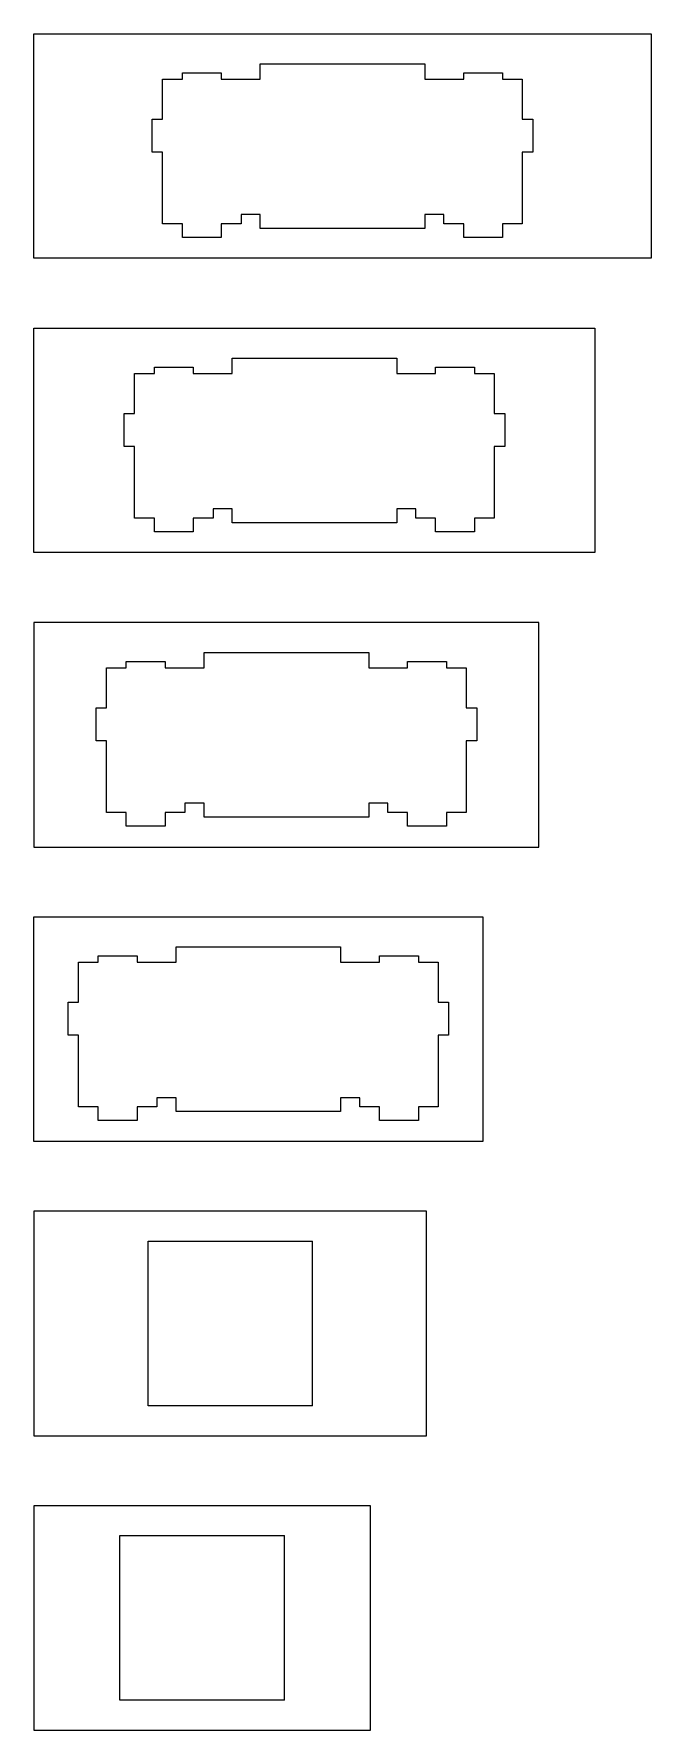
# Model space of a CAD drawing. Header units: millimetres. Extents: x -742 to 1487, y -1115 to 638.
# Drawn here: x 57.7 to 110, y -593.5 to -449.5 of the extents above; entities that cross this region are included whole.
import ezdxf

# ---------------------------------------------------------------- set-up
doc = ezdxf.new("R2010")
doc.units = ezdxf.units.MM
doc.layers.add('Layer 1', color=7, linetype='CONTINUOUS')

msp = doc.modelspace()

# ---------------------------------------------------------------- linework, layer by layer
at = {"layer": 'Layer 1', "color": 250, "lineweight": 9}
for points in [[(57.66, -449.455), (57.66, -449.455), (57.66, -468.505), (57.66, -468.505), (57.66, -468.505), (57.66, -468.505), (110.047, -468.505), (110.047, -468.505), (110.047, -468.505), (110.047, -468.505), (110.047, -449.455), (110.047, -449.455), (110.047, -449.455), (110.047, -449.455), (57.66, -449.455), (57.66, -449.455)], [(57.66, -474.445), (57.66, -474.445), (57.66, -493.495), (57.66, -493.495), (57.66, -493.495), (57.66, -493.495), (105.285, -493.495), (105.285, -493.495), (105.285, -493.495), (105.285, -493.495), (105.285, -474.445), (105.285, -474.445), (105.285, -474.445), (105.285, -474.445), (57.66, -474.445), (57.66, -474.445)], [(57.66, -518.485), (57.66, -518.485), (57.66, -499.435), (57.66, -499.435), (57.66, -499.435), (57.66, -499.435), (100.522, -499.435), (100.522, -499.435), (100.522, -499.435), (100.522, -499.435), (100.522, -518.485), (100.522, -518.485), (100.522, -518.485), (100.522, -518.485), (57.66, -518.485), (57.66, -518.485)], [(57.66, -524.426), (57.66, -524.426), (57.66, -543.476), (57.66, -543.476), (57.66, -543.476), (57.66, -543.476), (95.76, -543.476), (95.76, -543.476), (95.76, -543.476), (95.76, -543.476), (95.76, -524.426), (95.76, -524.426), (95.76, -524.426), (95.76, -524.426), (57.66, -524.426), (57.66, -524.426)], [(57.66, -568.466), (57.66, -568.466), (57.66, -549.416), (57.66, -549.416), (57.66, -549.416), (57.66, -549.416), (90.997, -549.416), (90.997, -549.416), (90.997, -549.416), (90.997, -549.416), (90.997, -568.466), (90.997, -568.466), (90.997, -568.466), (90.997, -568.466), (57.66, -568.466), (57.66, -568.466)], [(57.66, -593.457), (57.66, -593.457), (57.66, -574.407), (57.66, -574.407), (57.66, -574.407), (57.66, -574.407), (86.235, -574.407), (86.235, -574.407), (86.235, -574.407), (86.235, -574.407), (86.235, -593.457), (86.235, -593.457), (86.235, -593.457), (86.235, -593.457), (57.66, -593.457), (57.66, -593.457)]]:
    msp.add_open_spline(points, degree=3, knots=[0, 0, 0, 0, 0.2, 0.2, 0.2, 0.2, 0.4, 0.4, 0.4, 0.4, 0.6, 0.6, 0.6, 0.6, 1, 1, 1, 1], dxfattribs=at)
for points in [[(76.869, -451.995), (76.869, -451.995), (90.839, -451.995), (90.839, -451.995)], [(76.869, -453.29), (76.869, -453.29), (76.869, -451.995), (76.869, -451.995)], [(90.839, -451.995), (90.839, -451.995), (90.839, -453.29), (90.839, -453.29)], [(68.588, -456.694), (68.588, -456.694), (68.588, -453.29), (68.588, -453.29)], [(68.588, -453.29), (68.588, -453.29), (70.265, -453.29), (70.265, -453.29)], [(70.265, -453.29), (70.265, -453.29), (70.265, -452.757), (70.265, -452.757)], [(70.265, -452.757), (70.265, -452.757), (73.567, -452.757), (73.567, -452.757)], [(73.567, -452.757), (73.567, -452.757), (73.567, -453.29), (73.567, -453.29)], [(73.567, -453.29), (73.567, -453.29), (76.869, -453.29), (76.869, -453.29)], [(90.839, -453.29), (90.839, -453.29), (94.141, -453.29), (94.141, -453.29)], [(94.141, -453.29), (94.141, -453.29), (94.141, -452.757), (94.141, -452.757)], [(94.141, -452.757), (94.141, -452.757), (97.443, -452.757), (97.443, -452.757)], [(97.443, -452.757), (97.443, -452.757), (97.443, -453.29), (97.443, -453.29)], [(97.443, -453.29), (97.443, -453.29), (99.119, -453.29), (99.119, -453.29)], [(99.119, -453.29), (99.119, -453.29), (99.119, -456.694), (99.119, -456.694)], [(67.699, -459.488), (67.699, -459.488), (67.699, -456.694), (67.699, -456.694)], [(67.699, -456.694), (67.699, -456.694), (68.588, -456.694), (68.588, -456.694)], [(99.119, -456.694), (99.119, -456.694), (100.008, -456.694), (100.008, -456.694)], [(100.008, -456.694), (100.008, -456.694), (100.008, -459.488), (100.008, -459.488)], [(68.588, -459.488), (68.588, -459.488), (67.699, -459.488), (67.699, -459.488)], [(68.588, -465.584), (68.588, -465.584), (68.588, -459.488), (68.588, -459.488)], [(100.008, -459.488), (100.008, -459.488), (99.119, -459.488), (99.119, -459.488)], [(99.119, -459.488), (99.119, -459.488), (99.119, -465.584), (99.119, -465.584)], [(76.869, -464.796), (76.869, -464.796), (75.243, -464.796), (75.243, -464.796)], [(75.243, -464.796), (75.243, -464.796), (75.243, -465.584), (75.243, -465.584)], [(76.869, -465.965), (76.869, -465.965), (76.869, -464.796), (76.869, -464.796)], [(92.464, -464.796), (92.464, -464.796), (90.839, -464.796), (90.839, -464.796)], [(90.839, -464.796), (90.839, -464.796), (90.839, -465.965), (90.839, -465.965)], [(92.464, -465.584), (92.464, -465.584), (92.464, -464.796), (92.464, -464.796)], [(70.265, -465.584), (70.265, -465.584), (68.588, -465.584), (68.588, -465.584)], [(70.265, -466.727), (70.265, -466.727), (70.265, -465.584), (70.265, -465.584)], [(75.243, -465.584), (75.243, -465.584), (73.567, -465.584), (73.567, -465.584)], [(73.567, -465.584), (73.567, -465.584), (73.567, -466.727), (73.567, -466.727)], [(90.839, -465.965), (90.839, -465.965), (76.869, -465.965), (76.869, -465.965)], [(94.141, -465.584), (94.141, -465.584), (92.464, -465.584), (92.464, -465.584)], [(94.141, -466.727), (94.141, -466.727), (94.141, -465.584), (94.141, -465.584)], [(99.119, -465.584), (99.119, -465.584), (97.443, -465.584), (97.443, -465.584)], [(97.443, -465.584), (97.443, -465.584), (97.443, -466.727), (97.443, -466.727)], [(73.567, -466.727), (73.567, -466.727), (70.265, -466.727), (70.265, -466.727)], [(97.443, -466.727), (97.443, -466.727), (94.141, -466.727), (94.141, -466.727)], [(67.883, -478.28), (67.883, -478.28), (67.883, -477.747), (67.883, -477.747)], [(67.883, -477.747), (67.883, -477.747), (71.185, -477.747), (71.185, -477.747)], [(71.185, -477.747), (71.185, -477.747), (71.185, -478.28), (71.185, -478.28)], [(74.487, -476.985), (74.487, -476.985), (88.457, -476.985), (88.457, -476.985)], [(74.487, -478.28), (74.487, -478.28), (74.487, -476.985), (74.487, -476.985)], [(88.457, -476.985), (88.457, -476.985), (88.457, -478.28), (88.457, -478.28)], [(91.759, -478.28), (91.759, -478.28), (91.759, -477.747), (91.759, -477.747)], [(91.759, -477.747), (91.759, -477.747), (95.061, -477.747), (95.061, -477.747)], [(95.061, -477.747), (95.061, -477.747), (95.061, -478.28), (95.061, -478.28)], [(66.207, -481.684), (66.207, -481.684), (66.207, -478.28), (66.207, -478.28)], [(66.207, -478.28), (66.207, -478.28), (67.883, -478.28), (67.883, -478.28)], [(71.185, -478.28), (71.185, -478.28), (74.487, -478.28), (74.487, -478.28)], [(88.457, -478.28), (88.457, -478.28), (91.759, -478.28), (91.759, -478.28)], [(95.061, -478.28), (95.061, -478.28), (96.738, -478.28), (96.738, -478.28)], [(96.738, -478.28), (96.738, -478.28), (96.738, -481.684), (96.738, -481.684)], [(65.318, -484.478), (65.318, -484.478), (65.318, -481.684), (65.318, -481.684)], [(65.318, -481.684), (65.318, -481.684), (66.207, -481.684), (66.207, -481.684)], [(96.738, -481.684), (96.738, -481.684), (97.627, -481.684), (97.627, -481.684)], [(97.627, -481.684), (97.627, -481.684), (97.627, -484.478), (97.627, -484.478)], [(66.207, -484.478), (66.207, -484.478), (65.318, -484.478), (65.318, -484.478)], [(66.207, -490.574), (66.207, -490.574), (66.207, -484.478), (66.207, -484.478)], [(97.627, -484.478), (97.627, -484.478), (96.738, -484.478), (96.738, -484.478)], [(96.738, -484.478), (96.738, -484.478), (96.738, -490.574), (96.738, -490.574)], [(67.883, -490.574), (67.883, -490.574), (66.207, -490.574), (66.207, -490.574)], [(67.883, -491.717), (67.883, -491.717), (67.883, -490.574), (67.883, -490.574)], [(72.862, -490.574), (72.862, -490.574), (71.185, -490.574), (71.185, -490.574)], [(71.185, -490.574), (71.185, -490.574), (71.185, -491.717), (71.185, -491.717)], [(74.487, -489.787), (74.487, -489.787), (72.862, -489.787), (72.862, -489.787)], [(72.862, -489.787), (72.862, -489.787), (72.862, -490.574), (72.862, -490.574)], [(74.487, -490.955), (74.487, -490.955), (74.487, -489.787), (74.487, -489.787)], [(88.457, -490.955), (88.457, -490.955), (74.487, -490.955), (74.487, -490.955)], [(90.083, -489.787), (90.083, -489.787), (88.457, -489.787), (88.457, -489.787)], [(88.457, -489.787), (88.457, -489.787), (88.457, -490.955), (88.457, -490.955)], [(90.083, -490.574), (90.083, -490.574), (90.083, -489.787), (90.083, -489.787)], [(91.759, -490.574), (91.759, -490.574), (90.083, -490.574), (90.083, -490.574)], [(91.759, -491.717), (91.759, -491.717), (91.759, -490.574), (91.759, -490.574)], [(96.738, -490.574), (96.738, -490.574), (95.061, -490.574), (95.061, -490.574)], [(95.061, -490.574), (95.061, -490.574), (95.061, -491.717), (95.061, -491.717)], [(71.185, -491.717), (71.185, -491.717), (67.883, -491.717), (67.883, -491.717)], [(95.061, -491.717), (95.061, -491.717), (91.759, -491.717), (91.759, -491.717)], [(72.106, -501.975), (72.106, -501.975), (86.076, -501.975), (86.076, -501.975)], [(72.106, -503.27), (72.106, -503.27), (72.106, -501.975), (72.106, -501.975)], [(86.076, -501.975), (86.076, -501.975), (86.076, -503.27), (86.076, -503.27)], [(63.826, -506.674), (63.826, -506.674), (63.826, -503.27), (63.826, -503.27)], [(63.826, -503.27), (63.826, -503.27), (65.502, -503.27), (65.502, -503.27)], [(65.502, -503.27), (65.502, -503.27), (65.502, -502.737), (65.502, -502.737)], [(65.502, -502.737), (65.502, -502.737), (68.804, -502.737), (68.804, -502.737)], [(68.804, -502.737), (68.804, -502.737), (68.804, -503.27), (68.804, -503.27)], [(68.804, -503.27), (68.804, -503.27), (72.106, -503.27), (72.106, -503.27)], [(86.076, -503.27), (86.076, -503.27), (89.378, -503.27), (89.378, -503.27)], [(89.378, -503.27), (89.378, -503.27), (89.378, -502.737), (89.378, -502.737)], [(89.378, -502.737), (89.378, -502.737), (92.68, -502.737), (92.68, -502.737)], [(92.68, -502.737), (92.68, -502.737), (92.68, -503.27), (92.68, -503.27)], [(92.68, -503.27), (92.68, -503.27), (94.357, -503.27), (94.357, -503.27)], [(94.357, -503.27), (94.357, -503.27), (94.357, -506.674), (94.357, -506.674)], [(62.937, -509.468), (62.937, -509.468), (62.937, -506.674), (62.937, -506.674)], [(62.937, -506.674), (62.937, -506.674), (63.826, -506.674), (63.826, -506.674)], [(94.357, -506.674), (94.357, -506.674), (95.246, -506.674), (95.246, -506.674)], [(95.246, -506.674), (95.246, -506.674), (95.246, -509.468), (95.246, -509.468)], [(63.826, -509.468), (63.826, -509.468), (62.937, -509.468), (62.937, -509.468)], [(63.826, -515.564), (63.826, -515.564), (63.826, -509.468), (63.826, -509.468)], [(95.246, -509.468), (95.246, -509.468), (94.357, -509.468), (94.357, -509.468)], [(94.357, -509.468), (94.357, -509.468), (94.357, -515.564), (94.357, -515.564)], [(72.106, -514.777), (72.106, -514.777), (70.481, -514.777), (70.481, -514.777)], [(70.481, -514.777), (70.481, -514.777), (70.481, -515.564), (70.481, -515.564)], [(72.106, -515.945), (72.106, -515.945), (72.106, -514.777), (72.106, -514.777)], [(87.702, -514.777), (87.702, -514.777), (86.076, -514.777), (86.076, -514.777)], [(86.076, -514.777), (86.076, -514.777), (86.076, -515.945), (86.076, -515.945)], [(87.702, -515.564), (87.702, -515.564), (87.702, -514.777), (87.702, -514.777)], [(65.502, -515.564), (65.502, -515.564), (63.826, -515.564), (63.826, -515.564)], [(65.502, -516.707), (65.502, -516.707), (65.502, -515.564), (65.502, -515.564)], [(68.804, -516.707), (68.804, -516.707), (65.502, -516.707), (65.502, -516.707)], [(70.481, -515.564), (70.481, -515.564), (68.804, -515.564), (68.804, -515.564)], [(68.804, -515.564), (68.804, -515.564), (68.804, -516.707), (68.804, -516.707)], [(86.076, -515.945), (86.076, -515.945), (72.106, -515.945), (72.106, -515.945)], [(89.378, -515.564), (89.378, -515.564), (87.702, -515.564), (87.702, -515.564)], [(89.378, -516.707), (89.378, -516.707), (89.378, -515.564), (89.378, -515.564)], [(92.68, -516.707), (92.68, -516.707), (89.378, -516.707), (89.378, -516.707)], [(94.357, -515.564), (94.357, -515.564), (92.68, -515.564), (92.68, -515.564)], [(92.68, -515.564), (92.68, -515.564), (92.68, -516.707), (92.68, -516.707)], [(69.725, -526.966), (69.725, -526.966), (83.695, -526.966), (83.695, -526.966)], [(69.725, -528.261), (69.725, -528.261), (69.725, -526.966), (69.725, -526.966)], [(83.695, -526.966), (83.695, -526.966), (83.695, -528.261), (83.695, -528.261)], [(61.445, -531.665), (61.445, -531.665), (61.445, -528.261), (61.445, -528.261)], [(61.445, -528.261), (61.445, -528.261), (63.121, -528.261), (63.121, -528.261)], [(63.121, -528.261), (63.121, -528.261), (63.121, -527.728), (63.121, -527.728)], [(63.121, -527.728), (63.121, -527.728), (66.423, -527.728), (66.423, -527.728)], [(66.423, -527.728), (66.423, -527.728), (66.423, -528.261), (66.423, -528.261)], [(66.423, -528.261), (66.423, -528.261), (69.725, -528.261), (69.725, -528.261)], [(83.695, -528.261), (83.695, -528.261), (86.997, -528.261), (86.997, -528.261)], [(86.997, -528.261), (86.997, -528.261), (86.997, -527.728), (86.997, -527.728)], [(86.997, -527.728), (86.997, -527.728), (90.299, -527.728), (90.299, -527.728)], [(90.299, -527.728), (90.299, -527.728), (90.299, -528.261), (90.299, -528.261)], [(90.299, -528.261), (90.299, -528.261), (91.975, -528.261), (91.975, -528.261)], [(91.975, -528.261), (91.975, -528.261), (91.975, -531.665), (91.975, -531.665)], [(60.556, -534.459), (60.556, -534.459), (60.556, -531.665), (60.556, -531.665)], [(60.556, -531.665), (60.556, -531.665), (61.445, -531.665), (61.445, -531.665)], [(91.975, -531.665), (91.975, -531.665), (92.864, -531.665), (92.864, -531.665)], [(92.864, -531.665), (92.864, -531.665), (92.864, -534.459), (92.864, -534.459)], [(61.445, -534.459), (61.445, -534.459), (60.556, -534.459), (60.556, -534.459)], [(61.445, -540.555), (61.445, -540.555), (61.445, -534.459), (61.445, -534.459)], [(92.864, -534.459), (92.864, -534.459), (91.975, -534.459), (91.975, -534.459)], [(91.975, -534.459), (91.975, -534.459), (91.975, -540.555), (91.975, -540.555)], [(69.725, -539.768), (69.725, -539.768), (68.099, -539.768), (68.099, -539.768)], [(68.099, -539.768), (68.099, -539.768), (68.099, -540.555), (68.099, -540.555)], [(69.725, -540.936), (69.725, -540.936), (69.725, -539.768), (69.725, -539.768)], [(85.32, -539.768), (85.32, -539.768), (83.695, -539.768), (83.695, -539.768)], [(83.695, -539.768), (83.695, -539.768), (83.695, -540.936), (83.695, -540.936)], [(85.32, -540.555), (85.32, -540.555), (85.32, -539.768), (85.32, -539.768)], [(63.121, -540.555), (63.121, -540.555), (61.445, -540.555), (61.445, -540.555)], [(63.121, -541.698), (63.121, -541.698), (63.121, -540.555), (63.121, -540.555)], [(68.099, -540.555), (68.099, -540.555), (66.423, -540.555), (66.423, -540.555)], [(66.423, -540.555), (66.423, -540.555), (66.423, -541.698), (66.423, -541.698)], [(83.695, -540.936), (83.695, -540.936), (69.725, -540.936), (69.725, -540.936)], [(86.997, -540.555), (86.997, -540.555), (85.32, -540.555), (85.32, -540.555)], [(86.997, -541.698), (86.997, -541.698), (86.997, -540.555), (86.997, -540.555)], [(91.975, -540.555), (91.975, -540.555), (90.299, -540.555), (90.299, -540.555)], [(90.299, -540.555), (90.299, -540.555), (90.299, -541.698), (90.299, -541.698)], [(66.423, -541.698), (66.423, -541.698), (63.121, -541.698), (63.121, -541.698)], [(90.299, -541.698), (90.299, -541.698), (86.997, -541.698), (86.997, -541.698)], [(67.344, -565.926), (67.344, -565.926), (67.344, -551.956), (67.344, -551.956)], [(67.344, -551.956), (67.344, -551.956), (81.314, -551.956), (81.314, -551.956)], [(81.314, -565.926), (81.314, -565.926), (81.314, -551.956), (81.314, -551.956)], [(81.314, -565.926), (81.314, -565.926), (67.344, -565.926), (67.344, -565.926)], [(64.962, -590.917), (64.962, -590.917), (64.962, -576.947), (64.962, -576.947)], [(64.962, -576.947), (64.962, -576.947), (78.932, -576.947), (78.932, -576.947)], [(78.932, -590.917), (78.932, -590.917), (78.932, -576.947), (78.932, -576.947)], [(78.932, -590.917), (78.932, -590.917), (64.962, -590.917), (64.962, -590.917)]]:
    msp.add_open_spline(points, degree=3, dxfattribs=at)

doc.saveas('drawing.dxf')
